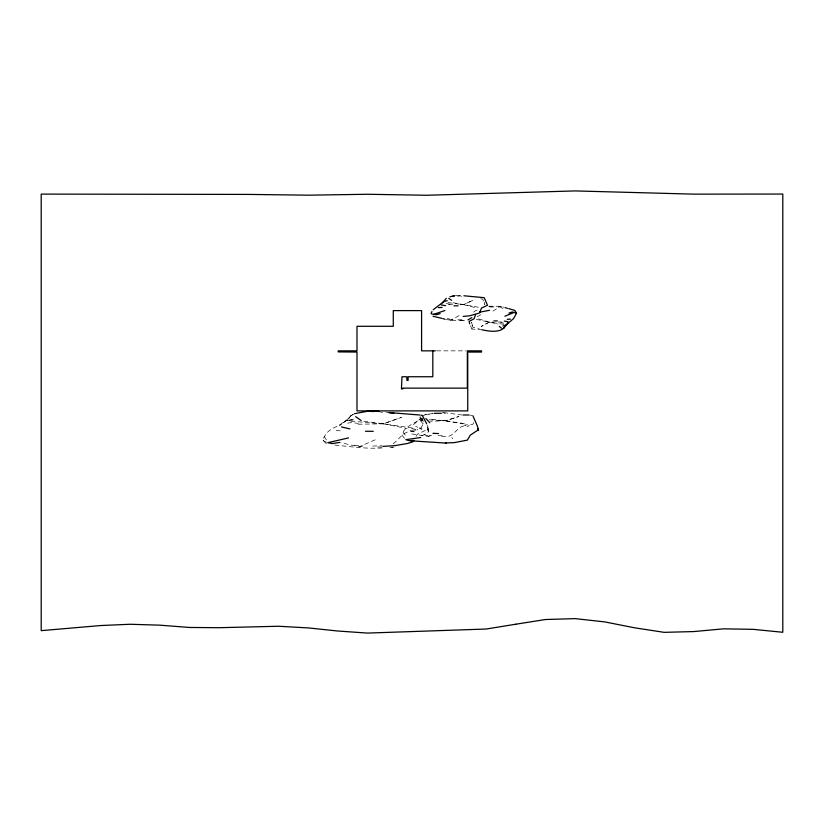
<?xml version="1.0" encoding="UTF-8"?>
<svg xmlns="http://www.w3.org/2000/svg" width="824" height="824" viewBox="0 0 824 824"><rect width="100%" height="100%" fill="white"/><g stroke="black" fill="none" stroke-linecap="round" stroke-linejoin="round"><path stroke-width="0.62" stroke-dasharray="4.12 3.09" d="M421.651 435.772L427.131 433.321L428.82 431.209L427.872 430.283L428.047 426.307M413.411 424.679L420.961 418.159C414.905 424.319 404.234 425.493 402.04 435.082L404.965 438.965M473.707 422.537L472.822 424.308L464.571 425.081L467.836 426.575L469.196 425.122M326.283 443.724L322.575 439.645L326.603 433.002L331.65 428.83L338.355 425.678L346.471 420.364L351.209 415.471L353.372 414.297L350.519 416.182L348.954 418.541M416.12 436.38L417.274 434.248L428.387 428.985L427.213 424.782L427.872 430.283M420.817 428.305L423.268 423.804L423.083 420.57M470.556 325.799L471.874 329.044L473.12 327.499L471.431 322.132L471.513 324.368L473.12 327.499L479.177 328.374M412.288 428.017L383.376 423.824L348.377 421.033L351.611 419.746L346.471 420.364L339.57 425.462L346.471 420.364L351.209 415.471L350.519 416.182M393.182 443.806C399.527 439.243 404.388 429.17 413.895 431.838L417.799 429.386M480.763 314.696L477.086 316.849M473.656 312.028L476.313 310.246L479.774 309.845M492.979 311.101L500.147 306.528L502.094 306.94M459.112 315.623L450.574 320.196L446.175 319.125M503.845 324.337L489.291 322.091L481.185 326.51L489.291 322.091L493.092 322.06M422.176 416.305L425.019 414.771L432.27 413.617M420.631 419.9L422.959 418.798L419.262 419.859L422.794 420.199M448.06 302.635L463.5 304.633L473.151 300.214L463.5 304.633L459.741 304.664M375.147 439.82L359.14 446.855L340.559 442.684M411.804 433.96L428.387 436.38L431.014 435.216M363.755 421.188L383.376 423.824L401.473 417.377L383.376 423.824L355.144 424.267M429.18 419.807L445.846 420.724L458.886 416.481L445.846 420.724L430.591 421.239M428.387 436.38L431.56 435.36M498.18 307.033L500.147 306.528M420.086 421.043L422.558 420.436M359.14 446.855L363.538 445.856M450.574 320.196L452.922 319.691M390.03 447.72L394.511 446.989M425.019 414.771L433.136 413.514M347.625 423.155L351.055 422.64L358.296 423.34M457.598 296.249L460.286 295.868L463.047 296.805M346.471 420.364L349.737 420.055M456.002 295.548L462.666 295.61M438.141 435.484L444.888 435.206M489.889 307.033L494.081 306.919M372.685 446.042L382.048 445.784M457.794 319.815L462.789 319.691M415.79 430.107L409.363 430.262L413.895 431.838M498.149 322.019L501.94 321.978M448.441 304.746L453.468 304.705M382.079 447.968C365.825 449.008 349.881 446.557 333.844 444.95M436.648 350.849L466.065 350.849M441.633 436.401L448.328 436.401C455.806 434.619 459.298 423.042 467.836 426.575M377.526 446.989L382.171 447.102M488.972 306.229L498.881 306.24L503.897 307.187M336.141 430.622L343.258 430.921M460.379 320.32L465.333 320.536L452.088 320.484L446.114 319.537M488.797 306.24L491.918 306.415M358.533 445.537L354.917 445.321L352.899 443.971M450.254 319.341L447.247 318.352M482.081 329.827L471.874 329.044M427.944 435.391L425.349 435.206L423.886 434.197M500.426 307.383L502.949 308.372M431.714 419.179L466.683 423.855M391.791 447.092L392.595 447.205M385.797 412L388.135 412.35M446.268 303.572L450.12 304.18M462.12 415.008L441.51 412.319L445.238 413.37M469.999 415.152L471.864 415.451M453.035 302.727L478.919 307.331M445.846 420.724L463.006 423.886M500.529 322.555L503.773 323.152M411.815 428.593L416.944 429.562M383.376 423.824L407.19 428.521M476.344 319.393L498.077 323.997M480.68 298.731L482.751 299.225L484.769 304.602L484.667 302.367M463.5 304.633L476.19 307.826M380.461 411.907L382.532 412.494M478.631 318.898L489.291 322.091M326.634 442.282L324.347 441.448L322.575 439.645M415.677 426.41L417.686 427.254M423.268 423.804L421.96 422.619L419.766 416.985M403.245 432.548L405.315 435.103M420.209 416.831L422.362 419.632M324.244 436.442L327.128 441.108M451.913 437.441L452.489 438.759M428.387 428.985L428.82 431.209"/><path stroke-width="1.24" d="M475.561 314.696L474.109 318.744L469.134 321.442L469.659 323.863M508.686 308.619L514.866 310.442L516.524 313.223L513.599 318.569L504.71 326.18M431.972 311.524L431.076 313.501L432.034 314.078L436.246 314.716L440.16 313.666M503.701 328.446L508.274 322.38M446.351 298.278L442.426 302.882M467.991 319.887L471.874 317.642M433.228 309.752L443.827 301.553L447.308 300.698M504.01 327.643L502.249 329.384C496.027 332.639 487.53 330.939 482.081 329.827M516.524 313.223L514.197 312.42L504.896 316.21M433.857 314.304L444.929 310.514M508.902 313.068L512.188 312.018L514.197 312.42M413.226 441.695L407.561 443.466L395.057 445.619L382.789 446.412M502.898 326.036L505.823 325.171M479.589 312.193L489.559 310.308M452.664 296.187L454.951 295.61L449.873 296.815M348.542 437.915L327.777 442.694L332.268 443.59L339.601 442.437M354.464 413.71L367.339 411.289L377.165 410.96M420.755 437.523L405.789 439.666L409.023 440.644L414.307 440.418M372.314 411.619L377.351 411.042L379.421 411.619M463.181 316.416L469.721 315.788L479.413 313.048L481.577 307.98L487.499 305.282L484.234 297.68L463.912 295.775M350.828 419.952L353.002 419.746M507.265 319.321L510.447 319.135M438.317 307.599L442.107 307.404M445.423 442.972L454.261 442.622L467.363 440.129L470.277 435.154L478.281 429.86L477.426 426.173L472.852 415.677M463.067 414.987L469.072 414.997M493.823 320.927L497.315 320.876M453.952 305.848L458.103 305.807M434.299 413.329L441.376 413.277M435.371 350.849L421.589 350.849L421.589 310.607L393.285 310.607L393.285 326.294L356.988 326.294L356.988 350.849L338.19 350.849L338.18 351.899L356.988 352.064L356.988 410.888L467.744 410.888L467.744 352.064L481.525 352.064L481.525 350.849L467.342 350.849L467.342 388.135L402.781 388.135L402.781 388.907L401.453 388.907L401.978 376.764L406.881 376.764L406.881 380.431L408.096 380.431L408.096 376.743L432.816 376.743L432.816 350.849M365.465 431.251L373.262 431.323M410.414 440.778L446.454 443.116M432.94 433.311L438.564 433.558M393.872 413.246L388.794 412.546L419.673 414.997M441.17 304.952L445.63 305.673M441.87 318.352L433.053 316.282M420.858 415.162L422.269 415.409L426.708 423.855M504.298 321.061L508.048 321.772M341.507 426.945L349.87 428.913M442.931 318.651L445.053 319.238M505.081 307.589L507.46 308.372M419.694 428.109L421.703 428.964M448.73 298.412L451.655 300.317M355.68 416.645L361.149 420.549M499.251 326.407L501.703 328.312M425.895 418.582L429.84 422.691M477.91 428.573L478.589 430.633M515.824 624.211L486.16 629.031L367.504 633.079L337.84 631.019L308.176 627.898L278.512 626.25L219.184 627.703L189.52 627.466L159.856 625.169L130.192 624.262L100.528 625.55L41.2 630.659L41.2 194.103L248.848 194.412L308.176 195.185L367.504 194.268L426.832 195.257L575.152 190.921L693.808 194.145L782.8 194.052L782.8 632.276L753.136 629.33L723.472 628.836L693.808 631.565L664.144 632.348L634.48 627.785L604.816 621.914L575.152 618.628L545.488 619.514L515.824 624.211"/></g></svg>
